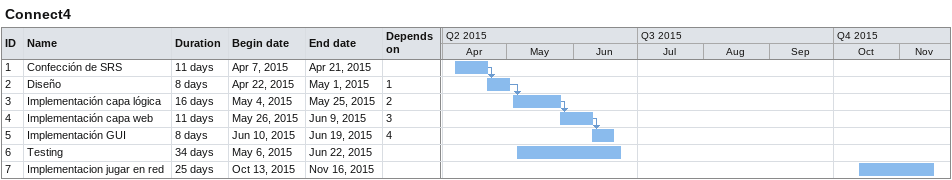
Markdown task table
Connect4

| ID | Task | Duration | Start | Finish | Predecessors |
|---|---|---|---|---|---|
| 1 | Confección de SRS | 11d | 2015-04-07 | 2015-04-21 |  |
| 2 | Diseño | 8d | 2015-04-22 | 2015-05-01 | 1 |
| 3 | Implementación capa lógica | 16d | 2015-05-04 | 2015-05-25 | 2 |
| 4 | Implementación capa web | 11d | 2015-05-26 | 2015-06-09 | 3 |
| 5 | Implementación GUI | 8d | 2015-06-10 | 2015-06-19 | 4 |
| 6 | Testing | 34d | 2015-05-06 | 2015-06-22 |  |
| 7 | Implementacion jugar en red | 25d | 2015-10-13 | 2015-11-16 |  |
